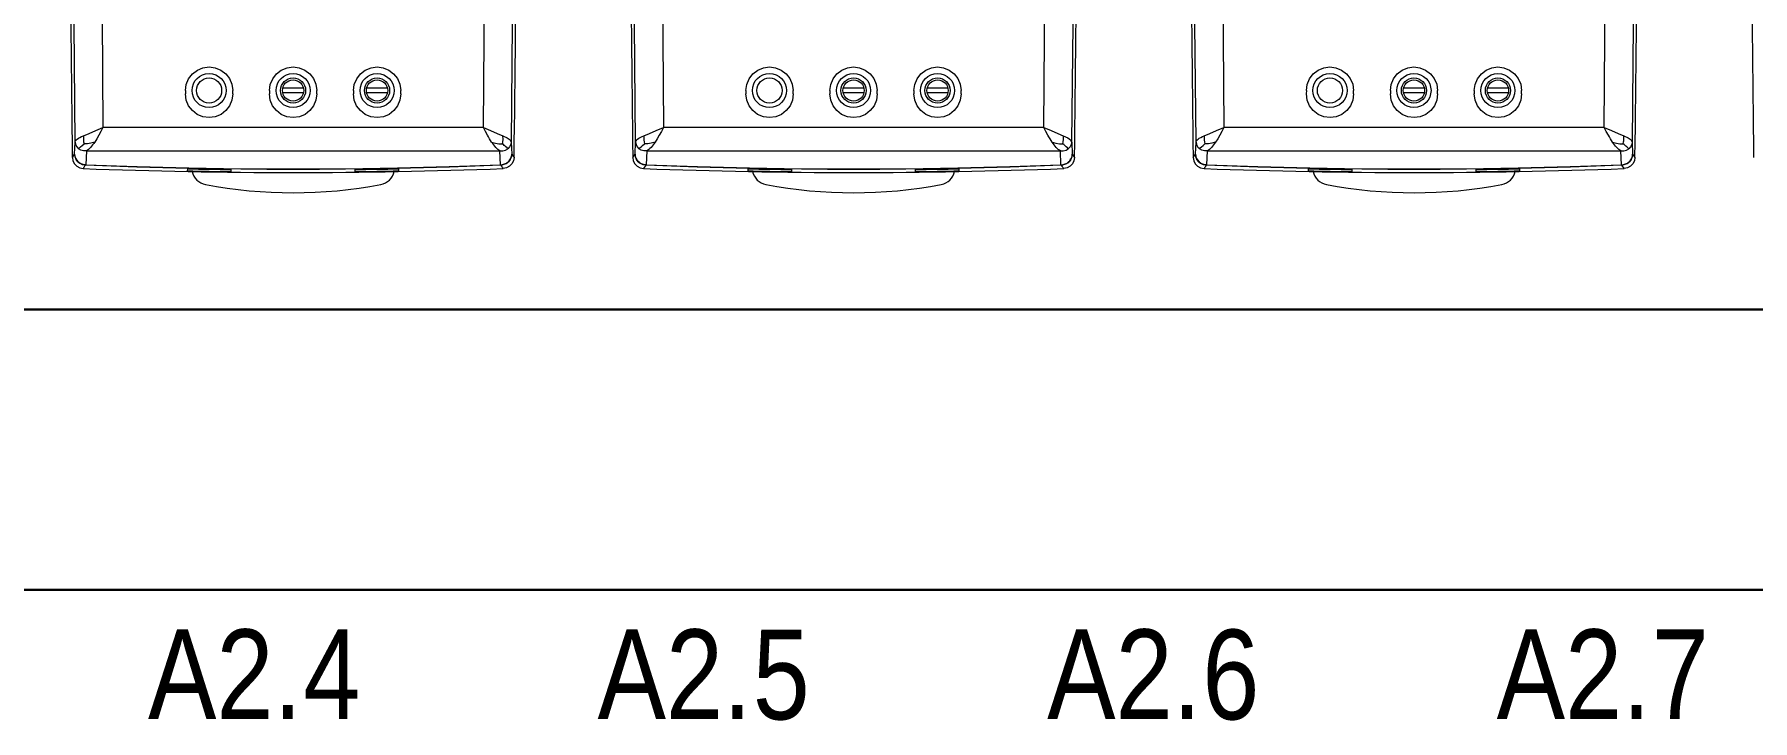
# Model space of a CAD drawing. Header units: millimetres. Extents: x -6000 to 26000, y -6000 to 26000.
# Drawn here: x 114.29 to 135.63, y -4321.09 to -4312.58 of the extents above; entities that cross this region are included whole.
import ezdxf

# ---------------------------------------------------------------- set-up
doc = ezdxf.new("R2010")
doc.units = ezdxf.units.MM
doc.header["$MEASUREMENT"] = 0
for name, color, linetype, lineweight in [('Чертеж и Рисунок_Ном._пера__1', 7, 'Continuous', 15), ('Чертеж и Рисунок_Ном._пера__21', 7, 'Continuous', 30), ('Чертеж и Рисунок_Ном._пера__7', 7, 'Continuous', 15)]:
    doc.layers.add(name, color=color, linetype=linetype, lineweight=lineweight)
doc.styles.add('СГЕНЕРИР_СТИЛЬ_1', font='')
doc.styles.get('СГЕНЕРИР_СТИЛЬ_1').set_extended_font_data('Arial Narrow')

msp = doc.modelspace()

# ---------------------------------------------------------------- linework, layer by layer
at = {"layer": 'Чертеж и Рисунок_Ном._пера__21', "color": 7, "linetype": 'Continuous', "lineweight": 30}
for p, q in [((84.398, -4315.992), (155.339, -4315.992)), ((155.339, -4319.469), (84.398, -4319.469))]:
    msp.add_line(p, q, dxfattribs=at)
at = {"layer": 'Чертеж и Рисунок_Ном._пера__7', "color": 7, "linetype": 'Continuous', "lineweight": 15}
for p, q in [((116.165, -4313.273), (116.165, -4313.315)), ((116.752, -4313.315), (116.752, -4313.273)), ((117.209, -4313.273), (117.208, -4313.315)), ((117.631, -4313.245), (117.373, -4313.245)), ((117.631, -4313.301), (117.373, -4313.301)), ((117.795, -4313.315), (117.795, -4313.273)), ((118.252, -4313.273), (118.252, -4313.315)), ((118.674, -4313.245), (118.416, -4313.245)), ((118.674, -4313.301), (118.416, -4313.301)), ((118.839, -4313.315), (118.838, -4313.273)), ((123.125, -4313.273), (123.125, -4313.315)), ((123.712, -4313.315), (123.712, -4313.273)), ((124.168, -4313.273), (124.168, -4313.315)), ((124.591, -4313.245), (124.332, -4313.245)), ((124.591, -4313.301), (124.332, -4313.301)), ((124.755, -4313.315), (124.755, -4313.273)), ((125.211, -4313.273), (125.211, -4313.315)), ((125.634, -4313.245), (125.376, -4313.245)), ((125.634, -4313.301), (125.376, -4313.301)), ((125.798, -4313.315), (125.798, -4313.273)), ((130.085, -4313.273), (130.084, -4313.315)), ((130.671, -4313.315), (130.671, -4313.273)), ((131.128, -4313.273), (131.128, -4313.315)), ((131.55, -4313.245), (131.292, -4313.245)), ((131.55, -4313.301), (131.292, -4313.301)), ((131.715, -4313.315), (131.715, -4313.273)), ((132.171, -4313.273), (132.171, -4313.315)), ((132.594, -4313.245), (132.335, -4313.245)), ((132.594, -4313.301), (132.335, -4313.301)), ((132.758, -4313.315), (132.758, -4313.273)), ((119.865, -4313.731), (115.141, -4313.731)), ((126.825, -4313.731), (122.101, -4313.731)), ((133.785, -4313.731), (129.061, -4313.731)), ((114.761, -4314.105), (114.789, -4314.063)), ((114.789, -4314.063), (114.796, -4313.915)), ((114.936, -4314.022), (114.928, -4314.194)), ((114.936, -4314.022), (120.071, -4314.022)), ((120.079, -4314.194), (120.071, -4314.022)), ((120.211, -4313.915), (120.218, -4314.063)), ((120.218, -4314.063), (120.246, -4314.105)), ((121.72, -4314.105), (121.748, -4314.063)), ((121.748, -4314.063), (121.755, -4313.915)), ((121.895, -4314.022), (121.887, -4314.194)), ((121.895, -4314.022), (127.031, -4314.022)), ((127.038, -4314.194), (127.031, -4314.022)), ((127.171, -4313.915), (127.178, -4314.063)), ((127.177, -4314.063), (127.206, -4314.105)), ((128.68, -4314.105), (128.708, -4314.063)), ((128.708, -4314.063), (128.715, -4313.915)), ((128.855, -4314.022), (128.847, -4314.194)), ((128.855, -4314.022), (133.99, -4314.022)), ((133.998, -4314.194), (133.99, -4314.022)), ((134.13, -4313.915), (134.137, -4314.063)), ((134.137, -4314.063), (134.165, -4314.105)), ((116.189, -4314.246), (116.188, -4314.271)), ((116.735, -4314.279), (116.734, -4314.254)), ((118.269, -4314.254), (118.269, -4314.279)), ((118.815, -4314.271), (118.815, -4314.246)), ((123.149, -4314.246), (123.148, -4314.271)), ((123.695, -4314.279), (123.694, -4314.254)), ((125.229, -4314.254), (125.228, -4314.279)), ((125.775, -4314.271), (125.774, -4314.246)), ((130.109, -4314.246), (130.108, -4314.271)), ((130.655, -4314.279), (130.654, -4314.254)), ((132.189, -4314.254), (132.188, -4314.279)), ((132.735, -4314.271), (132.734, -4314.246))]:
    msp.add_line(p, q, dxfattribs=at)
at = {"layer": 'Чертеж и Рисунок_Ном._пера__7', "color": 7, "linetype": 'Continuous', "lineweight": 15, "flags": 128}
for points in [[(115.141, -4302.332), (115.121, -4305.059), (115.113, -4308.031), (115.121, -4311.003), (115.141, -4313.731)], [(119.865, -4313.731), (119.886, -4311.003), (119.894, -4308.031), (119.886, -4305.059), (119.865, -4302.332)], [(122.101, -4302.332), (122.08, -4305.059), (122.072, -4308.031), (122.08, -4311.003), (122.101, -4313.731)], [(126.825, -4313.731), (126.846, -4311.003), (126.853, -4308.031), (126.846, -4305.059), (126.825, -4302.332)], [(129.061, -4302.332), (129.04, -4305.059), (129.032, -4308.031), (129.04, -4311.003), (129.061, -4313.731)], [(133.785, -4313.731), (133.805, -4311.003), (133.813, -4308.031), (133.805, -4305.059), (133.784, -4302.332)], [(114.796, -4313.915), (114.783, -4312.452), (114.773, -4310.984), (114.767, -4309.512), (114.765, -4308.039)], [(120.241, -4308.039), (120.24, -4309.512), (120.234, -4310.984), (120.224, -4312.452), (120.211, -4313.915)], [(121.756, -4313.915), (121.742, -4312.452), (121.733, -4310.984), (121.727, -4309.512), (121.725, -4308.039)], [(127.201, -4308.039), (127.199, -4309.512), (127.193, -4310.984), (127.184, -4312.452), (127.17, -4313.915)], [(128.715, -4313.915), (128.702, -4312.452), (128.692, -4310.984), (128.686, -4309.512), (128.684, -4308.039)], [(134.161, -4308.039), (134.159, -4309.512), (134.153, -4310.984), (134.143, -4312.452), (134.13, -4313.915)], [(116.165, -4313.273), (116.176, -4313.197), (116.205, -4313.126), (116.252, -4313.066), (116.313, -4313.02), (116.383, -4312.99), (116.458, -4312.981), (116.533, -4312.99), (116.604, -4313.019), (116.665, -4313.065), (116.711, -4313.125), (116.742, -4313.196), (116.752, -4313.273)], [(117.208, -4313.273), (117.219, -4313.197), (117.249, -4313.126), (117.295, -4313.066), (117.356, -4313.02), (117.427, -4312.99), (117.501, -4312.981), (117.576, -4312.99), (117.647, -4313.019), (117.708, -4313.065), (117.755, -4313.125), (117.785, -4313.196), (117.795, -4313.273)], [(118.252, -4313.273), (118.262, -4313.197), (118.292, -4313.126), (118.338, -4313.066), (118.399, -4313.02), (118.47, -4312.99), (118.545, -4312.981), (118.619, -4312.99), (118.69, -4313.019), (118.751, -4313.065), (118.798, -4313.125), (118.828, -4313.196), (118.839, -4313.273)], [(123.125, -4313.273), (123.135, -4313.197), (123.165, -4313.126), (123.211, -4313.066), (123.272, -4313.02), (123.343, -4312.99), (123.418, -4312.981), (123.492, -4312.99), (123.563, -4313.019), (123.624, -4313.065), (123.671, -4313.125), (123.701, -4313.196), (123.712, -4313.273)], [(124.168, -4313.273), (124.179, -4313.197), (124.208, -4313.126), (124.255, -4313.066), (124.315, -4313.02), (124.386, -4312.99), (124.461, -4312.981), (124.536, -4312.99), (124.607, -4313.019), (124.668, -4313.065), (124.714, -4313.125), (124.744, -4313.196), (124.755, -4313.273)], [(125.211, -4313.273), (125.222, -4313.197), (125.252, -4313.126), (125.298, -4313.066), (125.359, -4313.02), (125.429, -4312.99), (125.504, -4312.981), (125.579, -4312.99), (125.65, -4313.019), (125.711, -4313.065), (125.758, -4313.125), (125.788, -4313.196), (125.798, -4313.273)], [(130.085, -4313.273), (130.095, -4313.197), (130.125, -4313.126), (130.171, -4313.066), (130.232, -4313.02), (130.303, -4312.99), (130.377, -4312.981), (130.452, -4312.99), (130.523, -4313.019), (130.584, -4313.065), (130.631, -4313.125), (130.661, -4313.196), (130.671, -4313.273)], [(131.128, -4313.273), (131.138, -4313.197), (131.168, -4313.126), (131.214, -4313.066), (131.275, -4313.02), (131.346, -4312.99), (131.421, -4312.981), (131.495, -4312.99), (131.566, -4313.019), (131.627, -4313.065), (131.674, -4313.125), (131.704, -4313.196), (131.715, -4313.273)], [(132.171, -4313.273), (132.181, -4313.197), (132.211, -4313.126), (132.258, -4313.066), (132.318, -4313.02), (132.389, -4312.99), (132.464, -4312.981), (132.539, -4312.99), (132.609, -4313.019), (132.67, -4313.065), (132.717, -4313.125), (132.747, -4313.196), (132.758, -4313.273)], [(116.752, -4313.315), (116.742, -4313.391), (116.713, -4313.462), (116.667, -4313.522), (116.607, -4313.569), (116.536, -4313.599), (116.459, -4313.609), (116.382, -4313.599), (116.311, -4313.57), (116.251, -4313.523), (116.205, -4313.463), (116.175, -4313.392), (116.165, -4313.315)], [(117.795, -4313.315), (117.786, -4313.391), (117.756, -4313.462), (117.711, -4313.522), (117.65, -4313.569), (117.58, -4313.599), (117.503, -4313.609), (117.426, -4313.599), (117.355, -4313.57), (117.294, -4313.523), (117.248, -4313.463), (117.218, -4313.392), (117.208, -4313.315)], [(118.839, -4313.315), (118.829, -4313.391), (118.799, -4313.462), (118.754, -4313.522), (118.694, -4313.569), (118.623, -4313.599), (118.546, -4313.609), (118.469, -4313.599), (118.398, -4313.57), (118.338, -4313.523), (118.291, -4313.463), (118.262, -4313.392), (118.252, -4313.315)], [(123.712, -4313.315), (123.702, -4313.391), (123.673, -4313.462), (123.627, -4313.522), (123.567, -4313.569), (123.496, -4313.599), (123.419, -4313.609), (123.342, -4313.599), (123.271, -4313.57), (123.211, -4313.523), (123.165, -4313.463), (123.135, -4313.392), (123.125, -4313.315)], [(124.755, -4313.315), (124.745, -4313.391), (124.716, -4313.462), (124.67, -4313.522), (124.61, -4313.569), (124.539, -4313.599), (124.462, -4313.609), (124.385, -4313.599), (124.314, -4313.57), (124.254, -4313.523), (124.208, -4313.463), (124.178, -4313.392), (124.168, -4313.315)], [(125.798, -4313.315), (125.788, -4313.391), (125.759, -4313.462), (125.713, -4313.522), (125.653, -4313.569), (125.583, -4313.599), (125.505, -4313.609), (125.428, -4313.599), (125.358, -4313.57), (125.297, -4313.523), (125.251, -4313.463), (125.221, -4313.392), (125.211, -4313.315)], [(130.671, -4313.315), (130.662, -4313.391), (130.632, -4313.462), (130.587, -4313.522), (130.527, -4313.569), (130.456, -4313.599), (130.379, -4313.609), (130.302, -4313.599), (130.231, -4313.57), (130.17, -4313.523), (130.124, -4313.463), (130.095, -4313.392), (130.085, -4313.315)], [(131.715, -4313.315), (131.705, -4313.391), (131.676, -4313.462), (131.63, -4313.522), (131.57, -4313.569), (131.499, -4313.599), (131.422, -4313.609), (131.345, -4313.599), (131.274, -4313.57), (131.214, -4313.523), (131.167, -4313.463), (131.138, -4313.392), (131.128, -4313.315)], [(132.758, -4313.315), (132.748, -4313.391), (132.719, -4313.462), (132.673, -4313.522), (132.613, -4313.569), (132.542, -4313.599), (132.465, -4313.609), (132.388, -4313.599), (132.317, -4313.57), (132.257, -4313.523), (132.211, -4313.463), (132.181, -4313.392), (132.171, -4313.315)], [(114.796, -4313.915), (114.802, -4313.896), (114.81, -4313.886), (114.822, -4313.876), (114.836, -4313.866), (114.854, -4313.856), (114.875, -4313.845), (114.899, -4313.834)], [(114.899, -4313.834), (114.898, -4313.863), (114.898, -4313.888), (114.901, -4313.911), (114.906, -4313.935)], [(114.899, -4313.834), (114.969, -4313.805), (115.052, -4313.771), (115.141, -4313.731)], [(115.141, -4313.731), (115.116, -4313.78), (115.09, -4313.828), (115.064, -4313.872), (115.039, -4313.913)], [(119.968, -4313.913), (119.942, -4313.872), (119.93, -4313.85), (119.917, -4313.828), (119.891, -4313.78), (119.878, -4313.755), (119.865, -4313.731)], [(119.865, -4313.731), (119.955, -4313.771), (120.038, -4313.805), (120.108, -4313.834)], [(120.101, -4313.935), (120.106, -4313.911), (120.108, -4313.899), (120.109, -4313.888), (120.109, -4313.863), (120.108, -4313.85), (120.108, -4313.834)], [(120.108, -4313.834), (120.162, -4313.861), (120.198, -4313.887), (120.211, -4313.915)], [(121.756, -4313.915), (121.762, -4313.896), (121.77, -4313.886), (121.781, -4313.876), (121.796, -4313.866), (121.814, -4313.856), (121.835, -4313.845), (121.859, -4313.834)], [(121.859, -4313.834), (121.858, -4313.863), (121.858, -4313.888), (121.861, -4313.911), (121.866, -4313.935)], [(121.859, -4313.834), (121.928, -4313.805), (122.011, -4313.771), (122.101, -4313.731)], [(122.101, -4313.731), (122.075, -4313.78), (122.05, -4313.828), (122.024, -4313.872), (121.998, -4313.913)], [(126.928, -4313.913), (126.902, -4313.872), (126.889, -4313.85), (126.876, -4313.828), (126.851, -4313.78), (126.838, -4313.755), (126.825, -4313.731)], [(126.825, -4313.731), (126.914, -4313.771), (126.998, -4313.805), (127.067, -4313.834)], [(127.06, -4313.935), (127.065, -4313.911), (127.067, -4313.899), (127.068, -4313.888), (127.068, -4313.863), (127.068, -4313.85), (127.067, -4313.834)], [(127.067, -4313.834), (127.121, -4313.861), (127.157, -4313.887), (127.17, -4313.915)], [(128.715, -4313.915), (128.722, -4313.896), (128.73, -4313.886), (128.741, -4313.876), (128.755, -4313.866), (128.773, -4313.856), (128.794, -4313.845), (128.818, -4313.834)], [(128.818, -4313.834), (128.817, -4313.863), (128.817, -4313.888), (128.82, -4313.911), (128.826, -4313.935)], [(128.818, -4313.834), (128.888, -4313.805), (128.971, -4313.771), (129.061, -4313.731)], [(129.061, -4313.731), (129.035, -4313.78), (129.009, -4313.828), (128.984, -4313.872), (128.958, -4313.913)], [(133.887, -4313.913), (133.862, -4313.872), (133.849, -4313.85), (133.836, -4313.828), (133.81, -4313.78), (133.797, -4313.755), (133.785, -4313.731)], [(133.785, -4313.731), (133.874, -4313.771), (133.957, -4313.805), (134.027, -4313.834)], [(134.02, -4313.935), (134.025, -4313.911), (134.027, -4313.899), (134.028, -4313.888), (134.028, -4313.863), (134.028, -4313.85), (134.027, -4313.834)], [(134.027, -4313.834), (134.081, -4313.861), (134.117, -4313.887), (134.13, -4313.915)], [(114.828, -4314.158), (114.807, -4314.13), (114.794, -4314.098), (114.789, -4314.063)], [(114.789, -4314.063), (114.791, -4314.087), (114.799, -4314.111), (114.812, -4314.135), (114.83, -4314.156)], [(114.796, -4313.915), (114.801, -4313.945), (114.816, -4313.973), (114.838, -4313.996)], [(114.838, -4313.996), (114.848, -4313.986), (114.863, -4313.972), (114.883, -4313.955), (114.906, -4313.935)], [(114.936, -4314.022), (114.9, -4314.022), (114.866, -4314.012), (114.838, -4313.996)], [(115.039, -4313.913), (114.991, -4313.926), (114.948, -4313.933), (114.906, -4313.935)], [(115.039, -4313.913), (115.026, -4313.931), (115.013, -4313.949), (115, -4313.965), (114.987, -4313.979), (114.974, -4313.992), (114.961, -4314.004), (114.949, -4314.014), (114.936, -4314.022)], [(120.071, -4314.022), (120.058, -4314.014), (120.045, -4314.004), (120.032, -4313.992), (120.019, -4313.979), (120.007, -4313.965), (119.994, -4313.949), (119.981, -4313.931), (119.968, -4313.913)], [(119.968, -4313.913), (120.016, -4313.927), (120.058, -4313.933), (120.101, -4313.935)], [(120.071, -4314.022), (120.107, -4314.022), (120.141, -4314.012), (120.169, -4313.996)], [(120.169, -4313.996), (120.159, -4313.986), (120.144, -4313.972), (120.134, -4313.964), (120.124, -4313.955), (120.113, -4313.945), (120.101, -4313.935)], [(120.211, -4313.915), (120.206, -4313.945), (120.191, -4313.973), (120.169, -4313.996)], [(120.176, -4314.156), (120.186, -4314.146), (120.194, -4314.135), (120.202, -4314.123), (120.207, -4314.111), (120.212, -4314.099), (120.215, -4314.087), (120.217, -4314.075), (120.218, -4314.063)], [(120.218, -4314.063), (120.213, -4314.098), (120.199, -4314.13), (120.178, -4314.158)], [(121.788, -4314.158), (121.767, -4314.13), (121.753, -4314.098), (121.748, -4314.063)], [(121.748, -4314.063), (121.751, -4314.087), (121.759, -4314.111), (121.772, -4314.135), (121.79, -4314.156)], [(121.756, -4313.915), (121.761, -4313.945), (121.775, -4313.973), (121.797, -4313.996)], [(121.797, -4313.996), (121.808, -4313.986), (121.823, -4313.972), (121.842, -4313.955), (121.866, -4313.935)], [(121.895, -4314.022), (121.859, -4314.022), (121.826, -4314.012), (121.797, -4313.996)], [(121.998, -4313.913), (121.95, -4313.926), (121.908, -4313.933), (121.866, -4313.935)], [(121.998, -4313.913), (121.985, -4313.931), (121.972, -4313.949), (121.96, -4313.965), (121.947, -4313.979), (121.934, -4313.992), (121.921, -4314.004), (121.908, -4314.014), (121.895, -4314.022)], [(127.031, -4314.022), (127.018, -4314.014), (127.005, -4314.004), (126.992, -4313.992), (126.979, -4313.979), (126.966, -4313.965), (126.953, -4313.949), (126.941, -4313.931), (126.928, -4313.913)], [(126.928, -4313.913), (126.976, -4313.927), (127.018, -4313.933), (127.06, -4313.935)], [(127.031, -4314.022), (127.067, -4314.022), (127.101, -4314.012), (127.129, -4313.996)], [(127.129, -4313.996), (127.118, -4313.986), (127.103, -4313.972), (127.094, -4313.964), (127.084, -4313.955), (127.072, -4313.945), (127.06, -4313.935)], [(127.171, -4313.915), (127.165, -4313.945), (127.151, -4313.973), (127.129, -4313.996)], [(127.136, -4314.156), (127.146, -4314.146), (127.154, -4314.135), (127.161, -4314.123), (127.167, -4314.111), (127.172, -4314.099), (127.175, -4314.087), (127.177, -4314.075), (127.178, -4314.063)], [(127.177, -4314.063), (127.173, -4314.098), (127.159, -4314.13), (127.138, -4314.158)], [(128.748, -4314.158), (128.726, -4314.13), (128.713, -4314.098), (128.708, -4314.063)], [(128.708, -4314.063), (128.711, -4314.087), (128.718, -4314.111), (128.732, -4314.135), (128.75, -4314.156)], [(128.715, -4313.915), (128.721, -4313.945), (128.735, -4313.973), (128.757, -4313.996)], [(128.757, -4313.996), (128.767, -4313.986), (128.782, -4313.972), (128.802, -4313.955), (128.826, -4313.935)], [(128.855, -4314.022), (128.819, -4314.022), (128.785, -4314.012), (128.757, -4313.996)], [(128.958, -4313.913), (128.91, -4313.926), (128.868, -4313.933), (128.826, -4313.935)], [(128.958, -4313.913), (128.945, -4313.931), (128.932, -4313.949), (128.919, -4313.965), (128.906, -4313.979), (128.894, -4313.992), (128.881, -4314.004), (128.868, -4314.014), (128.855, -4314.022)], [(133.99, -4314.022), (133.977, -4314.014), (133.964, -4314.004), (133.952, -4313.992), (133.939, -4313.979), (133.926, -4313.965), (133.913, -4313.949), (133.9, -4313.931), (133.887, -4313.913)], [(133.887, -4313.913), (133.935, -4313.927), (133.978, -4313.933), (134.02, -4313.935)], [(133.99, -4314.022), (134.027, -4314.022), (134.06, -4314.012), (134.088, -4313.996)], [(134.088, -4313.996), (134.078, -4313.986), (134.063, -4313.972), (134.054, -4313.964), (134.043, -4313.955), (134.032, -4313.945), (134.02, -4313.935)], [(134.13, -4313.915), (134.125, -4313.945), (134.11, -4313.973), (134.088, -4313.996)], [(134.096, -4314.156), (134.105, -4314.146), (134.114, -4314.135), (134.121, -4314.123), (134.127, -4314.111), (134.131, -4314.099), (134.134, -4314.087), (134.136, -4314.075), (134.137, -4314.063)], [(134.137, -4314.063), (134.132, -4314.098), (134.119, -4314.13), (134.098, -4314.158)], [(114.761, -4314.105), (114.767, -4314.147), (114.787, -4314.184), (114.816, -4314.214), (114.853, -4314.234), (114.894, -4314.242)], [(114.923, -4314.2), (114.888, -4314.194), (114.856, -4314.18), (114.828, -4314.158)], [(114.856, -4314.178), (114.846, -4314.172), (114.837, -4314.166), (114.828, -4314.158)], [(114.83, -4314.156), (114.841, -4314.165), (114.852, -4314.173), (114.865, -4314.179), (114.877, -4314.185), (114.89, -4314.189), (114.903, -4314.192), (114.915, -4314.193), (114.928, -4314.194)], [(114.836, -4314.162), (114.849, -4314.173)], [(114.924, -4314.198), (114.905, -4314.196), (114.89, -4314.193), (114.873, -4314.186), (114.856, -4314.178)], [(114.923, -4314.2), (114.913, -4314.214), (114.904, -4314.228), (114.894, -4314.242)], [(120.084, -4314.2), (119.445, -4314.223), (118.8, -4314.239), (118.153, -4314.249), (117.828, -4314.252), (117.503, -4314.253), (117.178, -4314.252), (116.854, -4314.249), (116.206, -4314.239), (115.561, -4314.223), (114.923, -4314.2)], [(114.928, -4314.194), (115.565, -4314.217), (116.209, -4314.233), (116.855, -4314.244), (117.179, -4314.246), (117.503, -4314.247), (117.828, -4314.246), (118.151, -4314.244), (118.798, -4314.233), (119.442, -4314.217), (120.079, -4314.194)], [(120.079, -4314.194), (120.104, -4314.192), (120.129, -4314.185), (120.154, -4314.173), (120.176, -4314.156)], [(120.15, -4314.178), (120.133, -4314.186), (120.117, -4314.192), (120.101, -4314.196), (120.083, -4314.198)], [(120.178, -4314.158), (120.168, -4314.168), (120.157, -4314.176), (120.145, -4314.183), (120.133, -4314.189), (120.121, -4314.193), (120.108, -4314.197), (120.096, -4314.199), (120.084, -4314.2)], [(120.112, -4314.242), (120.103, -4314.228), (120.093, -4314.214), (120.084, -4314.2)], [(120.246, -4314.105), (120.239, -4314.147), (120.22, -4314.184), (120.191, -4314.214), (120.154, -4314.234), (120.112, -4314.242)], [(120.15, -4314.178), (120.164, -4314.168)], [(120.154, -4314.176), (120.166, -4314.169), (120.175, -4314.161)], [(121.72, -4314.105), (121.727, -4314.147), (121.746, -4314.184), (121.776, -4314.214), (121.813, -4314.234), (121.854, -4314.242)], [(121.882, -4314.2), (121.848, -4314.194), (121.816, -4314.18), (121.788, -4314.158)], [(121.816, -4314.178), (121.806, -4314.172), (121.797, -4314.166), (121.788, -4314.158)], [(121.79, -4314.156), (121.801, -4314.165), (121.812, -4314.173), (121.824, -4314.179), (121.837, -4314.185), (121.85, -4314.189), (121.862, -4314.192), (121.875, -4314.193), (121.887, -4314.194)], [(121.796, -4314.162), (121.809, -4314.173)], [(121.884, -4314.198), (121.865, -4314.196), (121.849, -4314.193), (121.833, -4314.186), (121.816, -4314.178)], [(121.882, -4314.2), (121.873, -4314.214), (121.863, -4314.228), (121.854, -4314.242)], [(127.044, -4314.2), (126.405, -4314.223), (125.76, -4314.239), (125.112, -4314.249), (124.788, -4314.252), (124.463, -4314.253), (124.138, -4314.252), (123.814, -4314.249), (123.166, -4314.239), (122.521, -4314.223), (121.882, -4314.2)], [(121.887, -4314.194), (122.525, -4314.217), (123.169, -4314.233), (123.815, -4314.244), (124.139, -4314.246), (124.463, -4314.247), (124.787, -4314.246), (125.111, -4314.244), (125.757, -4314.233), (126.401, -4314.217), (127.038, -4314.194)], [(127.038, -4314.194), (127.063, -4314.192), (127.089, -4314.185), (127.114, -4314.173), (127.136, -4314.156)], [(127.11, -4314.178), (127.093, -4314.186), (127.077, -4314.192), (127.061, -4314.196), (127.042, -4314.198)], [(127.138, -4314.158), (127.128, -4314.168), (127.117, -4314.176), (127.105, -4314.183), (127.093, -4314.189), (127.081, -4314.193), (127.068, -4314.197), (127.056, -4314.199), (127.044, -4314.2)], [(127.072, -4314.242), (127.062, -4314.228), (127.053, -4314.214), (127.044, -4314.2)], [(127.206, -4314.105), (127.199, -4314.147), (127.18, -4314.184), (127.15, -4314.214), (127.113, -4314.234), (127.072, -4314.242)], [(127.11, -4314.178), (127.124, -4314.168)], [(127.114, -4314.176), (127.125, -4314.169), (127.135, -4314.161)], [(128.68, -4314.105), (128.687, -4314.147), (128.706, -4314.184), (128.735, -4314.214), (128.772, -4314.234), (128.814, -4314.242)], [(128.842, -4314.2), (128.807, -4314.194), (128.775, -4314.18), (128.748, -4314.158)], [(128.776, -4314.178), (128.765, -4314.172), (128.756, -4314.166), (128.748, -4314.158)], [(128.75, -4314.156), (128.76, -4314.165), (128.772, -4314.173), (128.784, -4314.179), (128.796, -4314.185), (128.809, -4314.189), (128.822, -4314.192), (128.835, -4314.193), (128.847, -4314.194)], [(128.756, -4314.162), (128.768, -4314.173)], [(128.843, -4314.198), (128.825, -4314.196), (128.809, -4314.193), (128.793, -4314.186), (128.776, -4314.178)], [(128.842, -4314.2), (128.833, -4314.214), (128.823, -4314.228), (128.814, -4314.242)], [(134.003, -4314.2), (133.365, -4314.223), (132.719, -4314.239), (132.072, -4314.249), (131.747, -4314.252), (131.423, -4314.253), (131.098, -4314.252), (130.773, -4314.249), (130.126, -4314.239), (129.481, -4314.223), (128.842, -4314.2)], [(128.847, -4314.194), (129.484, -4314.217), (130.128, -4314.233), (130.775, -4314.244), (131.098, -4314.246), (131.423, -4314.247), (131.747, -4314.246), (132.071, -4314.244), (132.717, -4314.233), (133.361, -4314.217), (133.998, -4314.194)], [(133.998, -4314.194), (134.023, -4314.192), (134.049, -4314.185), (134.073, -4314.173), (134.096, -4314.156)], [(134.069, -4314.178), (134.053, -4314.186), (134.036, -4314.192), (134.02, -4314.196), (134.002, -4314.198)], [(134.098, -4314.158), (134.087, -4314.168), (134.076, -4314.176), (134.065, -4314.183), (134.053, -4314.189), (134.04, -4314.193), (134.028, -4314.197), (134.015, -4314.199), (134.003, -4314.2)], [(134.031, -4314.242), (134.022, -4314.228), (134.013, -4314.214), (134.003, -4314.2)], [(134.165, -4314.105), (134.158, -4314.147), (134.139, -4314.184), (134.11, -4314.214), (134.073, -4314.234), (134.031, -4314.242)], [(134.069, -4314.178), (134.084, -4314.168)], [(134.074, -4314.176), (134.085, -4314.169), (134.094, -4314.161)]]:
    msp.add_lwpolyline(points, dxfattribs=at)
at = {"layer": 'Чертеж и Рисунок_Ном._пера__7', "color": 7, "linetype": 'Continuous', "lineweight": 15}
for centre, radius in [((116.459, -4313.273), 0.212), ((116.459, -4313.273), 0.156), ((117.502, -4313.273), 0.212), ((117.502, -4313.273), 0.156), ((117.502, -4313.273), 0.132), ((118.545, -4313.273), 0.212), ((118.545, -4313.273), 0.156), ((118.545, -4313.273), 0.132), ((123.418, -4313.273), 0.212), ((123.418, -4313.273), 0.156), ((124.462, -4313.273), 0.212), ((124.462, -4313.273), 0.156), ((124.462, -4313.273), 0.132), ((125.505, -4313.273), 0.212), ((125.505, -4313.273), 0.156), ((125.505, -4313.273), 0.132), ((130.378, -4313.273), 0.212), ((130.378, -4313.273), 0.156), ((131.421, -4313.273), 0.212), ((131.421, -4313.273), 0.156), ((131.421, -4313.273), 0.132), ((132.464, -4313.273), 0.212), ((132.464, -4313.273), 0.156), ((132.464, -4313.273), 0.132)]:
    msp.add_circle(centre, radius, dxfattribs=at)
for centre, radius, start, end in [((583.162, -4308.039), 468.441, 179.25798, 180.74202), ((-348.155, -4308.039), 468.441, 359.25798, 0.74202), ((590.122, -4308.039), 468.441, 179.25798, 180.74202), ((-341.196, -4308.039), 468.441, 359.25798, 0.74202), ((597.081, -4308.039), 468.441, 179.25798, 180.74202), ((-334.236, -4308.039), 468.441, 359.25798, 0.74202), ((604.041, -4308.039), 468.441, 179.25798, 180.74202), ((117.503, -4244.713), 69.578, 267.8511, 272.14887), ((117.502, -4244.713), 69.57, 268.91764, 269.36812), ((117.504, -4244.713), 69.545, 268.91665, 269.36585), ((116.453, -4314.235), 0.209, 192.0212, 259.351), ((117.504, -4244.713), 69.545, 270.63054, 271.07974), ((117.502, -4244.713), 69.57, 270.63091, 271.08139), ((118.553, -4314.235), 0.209, 280.6488, 347.979), ((124.463, -4244.713), 69.578, 267.8511, 272.14887), ((124.462, -4244.713), 69.57, 268.91764, 269.36812), ((124.464, -4244.713), 69.545, 268.91665, 269.36585), ((123.413, -4314.235), 0.209, 192.0212, 259.351), ((124.462, -4244.713), 69.57, 270.63091, 271.08139), ((124.464, -4244.713), 69.545, 270.63054, 271.07974), ((125.513, -4314.235), 0.209, 280.6488, 347.979), ((131.423, -4244.713), 69.578, 267.8511, 272.14887), ((131.422, -4244.713), 69.57, 268.91764, 269.36812), ((131.423, -4244.713), 69.545, 268.91665, 269.36585), ((130.373, -4314.235), 0.209, 192.0212, 259.351), ((131.422, -4244.713), 69.57, 270.63091, 271.08139), ((131.423, -4244.713), 69.545, 270.63054, 271.07974), ((132.473, -4314.235), 0.209, 280.6488, 347.979), ((117.503, -4308.651), 5.891, 259.3511, 280.6489), ((124.463, -4308.651), 5.891, 259.3511, 280.6489), ((131.423, -4308.651), 5.891, 259.3511, 280.6489)]:
    msp.add_arc(centre, radius, start, end, dxfattribs=at)

# ---------------------------------------------------------------- texts
at = {"layer": 'Чертеж и Рисунок_Ном._пера__1', "color": 7, "linetype": 'Continuous', "lineweight": 15, "char_height": 1.1128, "attachment_point": 7, "style": 'СГЕНЕРИР_СТИЛЬ_1'}
for s, insert in [('\\A1;{\\pql;\\fArial Narrow|b0|i0|c204|p34;A2.}', (115.7, -4321.075)), ('\\A1;{\\pql;\\fArial Narrow|b0|i0|c204|p34;4}', (117.628, -4321.075)), ('\\A1;{\\pql;\\fArial Narrow|b0|i0|c204|p34;A2.}', (121.283, -4321.075)), ('\\A1;{\\pql;\\fArial Narrow|b0|i0|c204|p34;5}', (123.21, -4321.094)), ('\\A1;{\\pql;\\fArial Narrow|b0|i0|c204|p34;A2.}', (126.866, -4321.075)), ('\\A1;{\\pql;\\fArial Narrow|b0|i0|c204|p34;6}', (128.793, -4321.094)), ('\\A1;{\\pql;\\fArial Narrow|b0|i0|c204|p34;A2.}', (132.448, -4321.075)), ('\\A1;{\\pql;\\fArial Narrow|b0|i0|c204|p34;7}', (134.375, -4321.075))]:
    msp.add_mtext(s, dxfattribs=dict(at, insert=insert))

doc.saveas('drawing.dxf')
